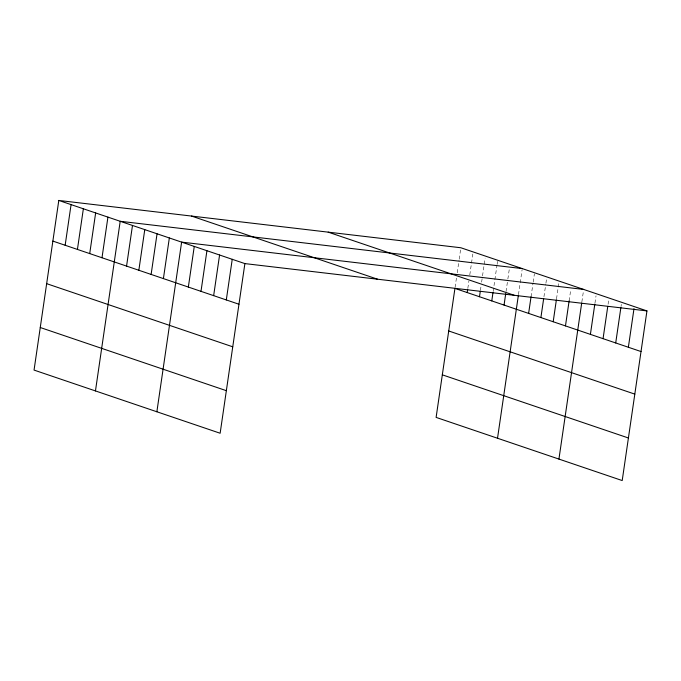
<?xml version="1.0" encoding="UTF-8"?>
<svg xmlns="http://www.w3.org/2000/svg" width="681" height="681" viewBox="0 0 681 681"><rect width="100%" height="100%" fill="white"/><g stroke="black" fill="none" stroke-linecap="round" stroke-linejoin="round"><path stroke-width="0.51" stroke-dasharray="3.4 2.55" d="M455.078 287.356L456.449 277.976M457.215 272.766L459.037 260.261M459.19 259.223L460.552 249.842M467.821 288.404L468.886 281.108M469.796 274.852L472.835 254.013M480.403 290.481L481.016 286.318M481.62 282.147L482.386 276.937M482.531 275.89L485.119 258.176M493.146 291.528L496.943 265.471M497.096 264.432L497.556 261.308M506.034 291.528L507.711 280.061M507.856 279.023L509.379 268.595M518.471 294.652L522.114 269.642M531.052 296.737L533.027 283.185M533.18 282.147L534.398 273.805M543.949 296.729L545.77 284.224M545.924 283.185L546.681 277.976M556.53 298.814L558.965 282.147M569.12 300.9L570.789 289.434M581.855 301.938L583.379 291.519M594.964 303.113L596.028 295.818M608.073 304.279L608.686 300.108M621.029 306.484L621.336 304.407"/><path stroke-width="1.02" d="M58.796 200.444L34.05 370.089L220.142 433.244L244.888 263.598L58.796 200.444L460.858 247.756L646.95 310.911L622.204 480.556L436.112 417.402L454.934 288.404L641.025 351.549M65.155 245.254L71.079 204.615M77.43 249.425L83.363 208.778M89.713 253.587L95.646 212.949M101.997 257.758L107.93 217.12M95.459 390.928L120.205 221.282L522.267 268.595M126.564 266.092L132.489 225.454M138.847 270.263L144.772 229.616M151.122 274.426L157.056 233.787M163.406 278.597L169.339 237.958M156.868 411.775L181.623 242.121L583.677 289.434M188.348 287.059L194.272 246.42M200.997 291.349L206.93 250.71M213.655 295.648L219.58 255.009M226.305 299.938L232.238 259.299M467.209 292.566L467.668 289.442M479.492 296.737L480.258 291.528M491.776 300.9L492.993 292.566M504.059 305.071L505.728 293.605M497.522 438.249L518.318 295.69M528.626 313.405L531.052 296.737M540.901 317.576L543.642 298.814M553.185 321.738L556.377 299.861M565.468 325.91L569.12 300.9M558.931 459.088L581.702 302.985M590.401 334.371L594.811 304.152M603.06 338.67L607.775 306.365M615.709 342.96L620.885 307.531M628.367 347.25L633.994 308.697M244.888 263.598L646.95 310.911M328.182 232.144L514.274 295.29M191.48 216.056L377.572 279.21M448.719 330.975L634.811 394.12M52.871 241.091L238.963 304.237M442.318 374.831L628.41 437.985M46.657 283.662L232.749 346.808M40.264 327.518L226.347 390.673"/></g></svg>
